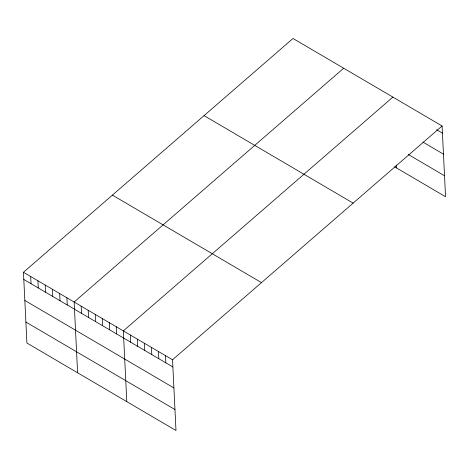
<?xml version="1.0" encoding="UTF-8"?>
<svg xmlns="http://www.w3.org/2000/svg" width="469" height="469" viewBox="0 0 469 469"><rect width="100%" height="100%" fill="white"/><g stroke="black" fill="none" stroke-linecap="round" stroke-linejoin="round"><path stroke-width="0.7" d="M442.091 125.979L172.528 359.776L175.992 430.519L26.909 343.021L23.45 272.278L293.008 38.481L442.091 125.979L445.55 196.722L394.599 166.817M343.695 68.228L74.137 302.024L77.596 372.773M392.893 97.106L123.335 330.903L126.794 401.646M436.586 129.737L442.443 133.173M422.968 142.113L443.469 154.143M408.212 154.442L444.524 175.752M204.056 115.632L353.134 203.13M112.408 195.122L261.485 282.625M23.45 272.278L172.528 359.776M23.802 279.471L172.879 366.969M24.828 300.441L173.905 387.945M25.883 322.051L174.966 409.548M396.217 165.053L396.352 167.849M165.504 355.649L165.856 362.848M158.475 351.527L158.827 358.721M151.446 347.4L151.798 354.593M144.417 343.279L144.769 350.472M137.388 339.151L137.739 346.345M130.359 335.024L130.716 342.223M116.306 326.776L116.658 333.969M109.277 322.654L109.629 329.848M102.248 318.527L102.6 325.721M95.219 314.4L95.57 321.599M88.195 310.279L88.547 317.472M81.166 306.151L81.518 313.345M66.897 297.774L67.249 304.973M59.657 293.53L60.009 300.723M52.417 289.279L52.768 296.472M45.171 285.029L45.522 292.222M37.93 280.779L38.282 287.972M30.69 276.528L31.042 283.722"/></g></svg>
